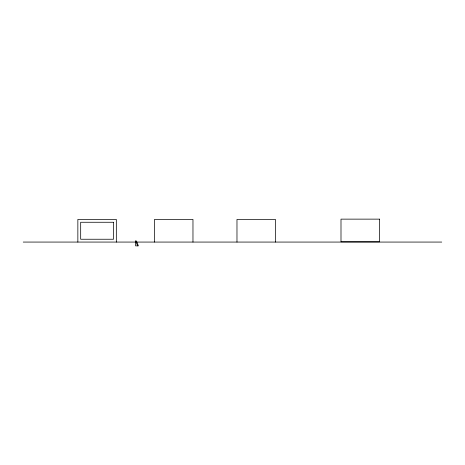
<?xml version="1.0" encoding="UTF-8"?>
<svg xmlns="http://www.w3.org/2000/svg" width="465" height="465" viewBox="0 0 465 465"><rect width="100%" height="100%" fill="white"/><g stroke="black" fill="none" stroke-linecap="round" stroke-linejoin="round"><path stroke-width="0.7" d="M135.594 240.963L136.396 240.963L138.396 245.863L135.594 245.863L135.594 240.963L137.599 245.863M23.25 242.067L441.75 242.067M275.46 242.067L275.46 219.434L236.976 219.434L236.976 242.067M192.969 242.067L192.969 219.434L154.485 219.434L154.485 242.067M116.331 242.067L116.331 219.434L77.853 219.434L77.853 242.067M379.481 219.137L340.996 219.137L340.996 241.777L379.481 241.777L379.481 219.137M113.507 222.264L80.678 222.264L80.678 239.243L113.507 239.243L113.507 222.264"/></g></svg>
